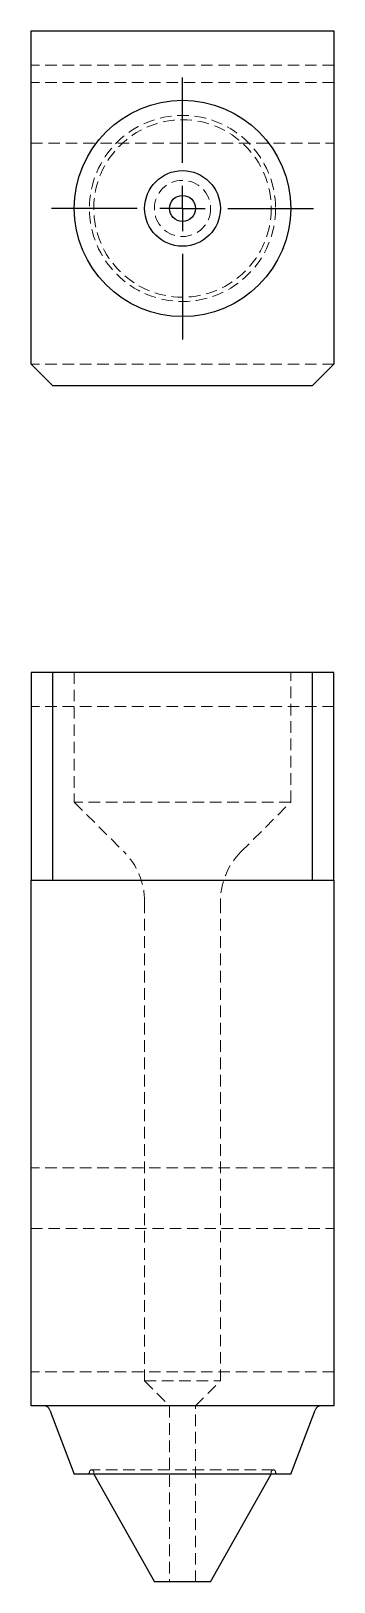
# Model space of a CAD drawing. Header units: millimetres. Extents: x 66 to 243, y 7 to 178.
# Drawn here: x 66.3 to 99.7, y 7 to 177.5 of the extents above.
import ezdxf

# ---------------------------------------------------------------- set-up
doc = ezdxf.new("R2010")
doc.units = ezdxf.units.MM
doc.linetypes.add('HIDDEN', pattern=[1.905, 1.27, -0.635])
doc.layers.add('10', color=7, linetype='Continuous')

# ---------------------------------------------------------------- blocks, each defined once
blk = doc.blocks.new('SW_CENTERMARKSYMBOL_0')
at = {"layer": '10', "color": 0}
for p, q in [((0, 5), (0, 14.39)), ((0, 0), (0, 2.5)), ((-5, 0), (-14.39, 0)), ((0, 0), (-2.5, 0)), ((0, 0), (0, -2.5)), ((0, 0), (2.5, 0)), ((5, 0), (14.39, 0)), ((0, -5), (0, -14.39))]:
    blk.add_line(p, q, dxfattribs=at)

msp = doc.modelspace()

# ---------------------------------------------------------------- linework, layer by layer
at = {"color": 7, "linetype": 'Continuous', "lineweight": 25}
for p, q in [((66.35, 140.87), (66.35, 177.51)), ((66.35, 177.51), (99.65, 177.51)), ((99.65, 177.51), (99.65, 140.87)), ((68.73, 138.49), (66.35, 140.87)), ((99.65, 140.87), (97.27, 138.49)), ((97.27, 138.49), (68.73, 138.49)), ((66.35, 107), (66.35, 84.16)), ((68.73, 107), (66.35, 107)), ((68.73, 84.16), (68.73, 107)), ((97.27, 107), (68.73, 107)), ((97.27, 107), (97.27, 84.16)), ((99.65, 107), (97.27, 107)), ((99.65, 84.16), (99.65, 107)), ((66.35, 84.16), (68.73, 84.16)), ((66.35, 26.36), (66.35, 84.16)), ((68.73, 84.16), (97.27, 84.16)), ((97.27, 84.16), (99.65, 84.16)), ((99.65, 84.16), (99.65, 26.36)), ((99.65, 26.36), (66.35, 26.36)), ((68.43, 25.9), (71.11, 18.85)), ((94.89, 18.85), (97.57, 25.9)), ((94.89, 18.85), (71.11, 18.85)), ((73.25, 18.85), (79.91, 7)), ((86.09, 7), (92.75, 18.85)), ((86.09, 7), (79.91, 7))]:
    msp.add_line(p, q, dxfattribs=at)
at = {"color": 7, "linetype": 'HIDDEN', "lineweight": 18}
for p, q in [((99.65, 173.75), (66.35, 173.75)), ((99.65, 171.84), (66.35, 171.84)), ((66.35, 165.18), (99.65, 165.18)), ((99.65, 140.87), (66.35, 140.87)), ((71.11, 107), (71.11, 92.73)), ((94.89, 92.73), (94.89, 107)), ((99.65, 103.24), (66.35, 103.24)), ((94.89, 92.73), (71.11, 92.73)), ((71.11, 92.73), (76.57, 87.26)), ((89.43, 87.26), (94.89, 92.73)), ((78.84, 81.79), (78.84, 29.1)), ((87.16, 29.1), (87.16, 81.79)), ((99.65, 52.53), (66.35, 52.53)), ((66.35, 45.87), (99.65, 45.87)), ((99.65, 30.12), (66.35, 30.12)), ((78.84, 29.1), (87.16, 29.1)), ((78.84, 29.1), (81.57, 26.36)), ((84.43, 26.36), (87.16, 29.1)), ((81.57, 26.36), (81.57, 7)), ((84.43, 7), (84.43, 26.36)), ((92.99, 19.32), (73.01, 19.32)), ((73.25, 19.08), (73.25, 18.85)), ((92.75, 18.85), (92.75, 19.08))]:
    msp.add_line(p, q, dxfattribs=at)
at = {"color": 7, "linetype": 'Continuous', "lineweight": 25}
for radius in [11.89, 4.16, 1.43]:
    msp.add_circle((83, 158), radius, dxfattribs=at)
at = {"color": 7, "linetype": 'HIDDEN', "lineweight": 18}
for radius in [10.23, 9.75, 3.09]:
    msp.add_circle((83, 158), radius, dxfattribs=at)
for centre, radius, start, end in [((71.11, 81.79), 7.73, 0, 45), ((94.89, 81.79), 7.73, 135, 180), ((72.53, 19.08), 0.238, 270, 0), ((73.01, 19.08), 0.238, 90, 180), ((73.01, 19.08), 0.238, 0, 90), ((92.99, 19.08), 0.238, 90, 180), ((92.99, 19.08), 0.238, 0, 90), ((93.47, 19.08), 0.238, 180, 270)]:
    msp.add_arc(centre, radius, start, end, dxfattribs=at)
at = {"color": 7, "linetype": 'Continuous', "lineweight": 25}
for centre, start, end in [((67.76, 25.65), 20.7941, 90), ((98.24, 25.65), 90, 159.2059)]:
    msp.add_arc(centre, 0.714, start, end, dxfattribs=at)

# ---------------------------------------------------------------- block references
at = {"layer": '10'}
msp.add_blockref('SW_CENTERMARKSYMBOL_0', (83, 158), dxfattribs=at)

doc.saveas('drawing.dxf')
